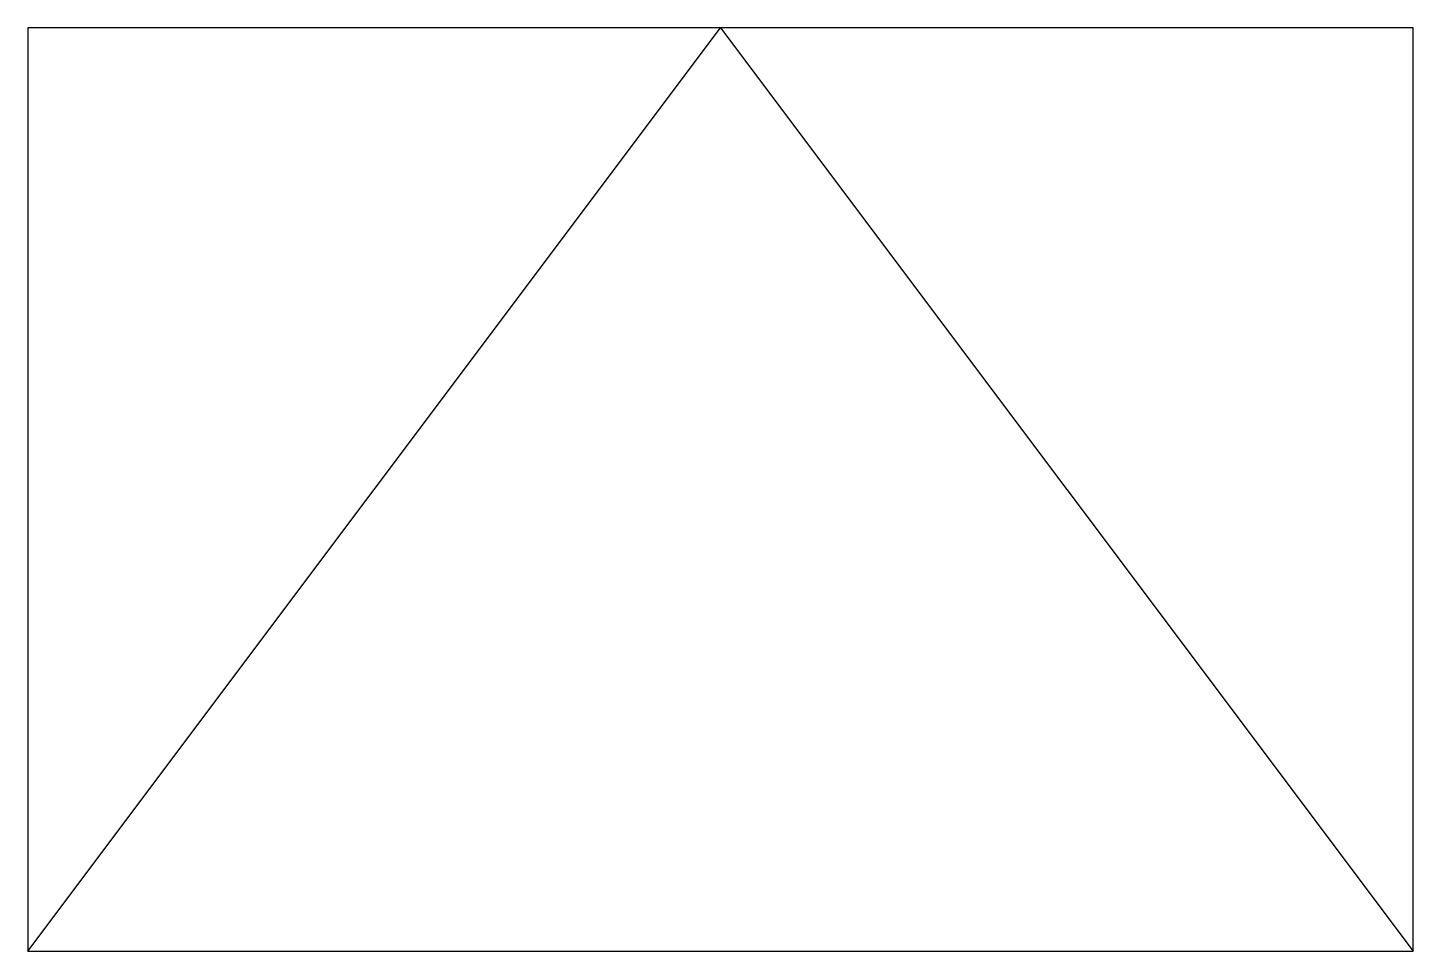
# Model space of a CAD drawing. Header units: metres. Extents: x -1.12 to 1.12, y 0 to 1.5.
import ezdxf

# ---------------------------------------------------------------- set-up
doc = ezdxf.new("R2010")
doc.units = ezdxf.units.M

msp = doc.modelspace()

# ---------------------------------------------------------------- linework, layer by layer
msp.add_lwpolyline([(-1.125, 0), (1.125, 0), (1.125, 1.5), (-1.125, 1.5)], close=True)
at = {"flags": 128}
msp.add_lwpolyline([(-1.125, 0), (0, 1.5), (1.125, 0)], dxfattribs=at)

doc.saveas('drawing.dxf')
